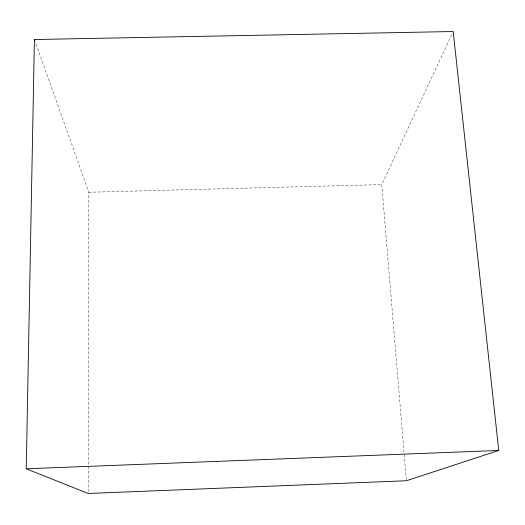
<?xml version="1.0" encoding="UTF-8"?>
<svg xmlns="http://www.w3.org/2000/svg" width="525" height="525" viewBox="0 0 525 525"><rect width="100%" height="100%" fill="white"/><g stroke="black" fill="none" stroke-linecap="round" stroke-linejoin="round"><path stroke-width="0.39" stroke-dasharray="2.62 1.97" d="M88.161 491.84L88.856 192.248L35.503 42.61M406.298 479.935L381.76 184.583L452.137 33.751M88.856 192.248L381.76 184.583"/><path stroke-width="0.79" d="M26.25 468.779L34.407 39.526L453.18 31.526L498.75 450.47L406.37 480.749L88.161 493.474L26.25 468.779L498.75 450.47M34.407 39.526L34.958 41.068"/></g></svg>
